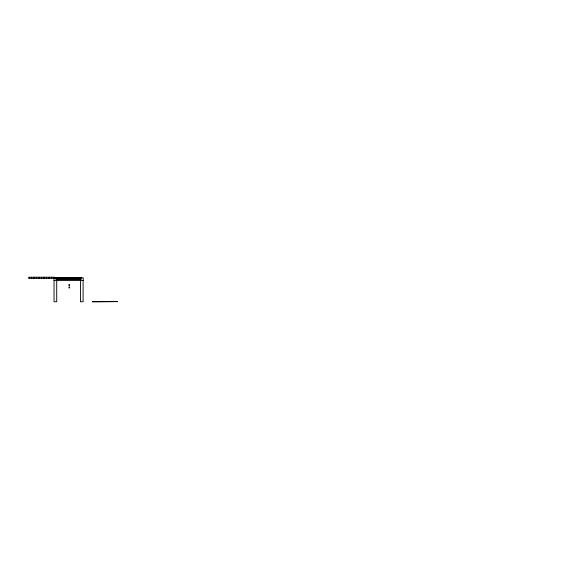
<?xml version="1.0" encoding="UTF-8"?>
<svg xmlns="http://www.w3.org/2000/svg" width="579" height="579" viewBox="0 0 579 579"><rect width="100%" height="100%" fill="white"/><g stroke="black" fill="none" stroke-linecap="round" stroke-linejoin="round"><path stroke-width="0.87" d="M46.45 277.782L46.559 277.254L46.559 278.318M51.451 277.782L51.56 277.254L51.56 278.318M53.941 277.804L83.202 277.804L83.202 280.468L53.941 280.468L53.948 277.254M56.018 277.963L81.125 277.963L56.134 277.956L56.127 279.027M78.52 277.963L78.628 279.027M56.018 279.027L81.125 279.027M78.52 278.499L78.52 279.027M83.094 280.468L83.094 301.746L80.438 301.746L80.438 280.468M81.125 277.804L81.125 279.136L56.018 279.136L56.018 277.804M78.628 277.963L78.628 278.499M76.124 279.027L76.023 277.963L76.023 279.027M73.627 279.027L73.519 277.963L73.519 279.027M71.123 279.027L71.022 277.963L71.022 279.027M68.626 279.027L68.517 277.963L68.517 279.027M66.122 279.027L66.02 277.963L66.02 279.027M63.625 279.027L63.516 277.963L63.516 279.027M61.121 279.027L61.019 277.963L61.019 279.027M58.624 279.027L58.515 277.963L58.515 279.027M56.713 280.468L56.713 301.746L54.05 301.746L54.05 280.468M51.459 277.247L51.451 278.318M49.063 277.247L49.056 278.318M48.962 277.247L48.954 278.318M46.458 277.247L46.45 278.318M44.069 277.247L44.062 278.318M43.961 277.247L43.953 278.318M41.565 277.247L41.558 278.318M39.068 277.247L39.061 278.318M38.959 277.247L38.952 278.318M36.564 277.247L36.557 278.318M36.455 277.247L36.448 278.318M34.067 277.247L34.06 278.318M33.958 277.247L33.951 278.318M31.563 277.247L31.563 277.775M31.454 277.247L31.447 278.318M29.066 277.247L29.059 278.318M54.064 277.247L28.95 277.254L28.95 278.318L54.057 278.318L54.064 277.247M69.219 284.427L69.111 285.49L69.219 284.427M69.219 286.923L69.111 287.987L69.219 286.923M117.588 301.587L92.582 301.746L117.588 301.587"/></g></svg>
